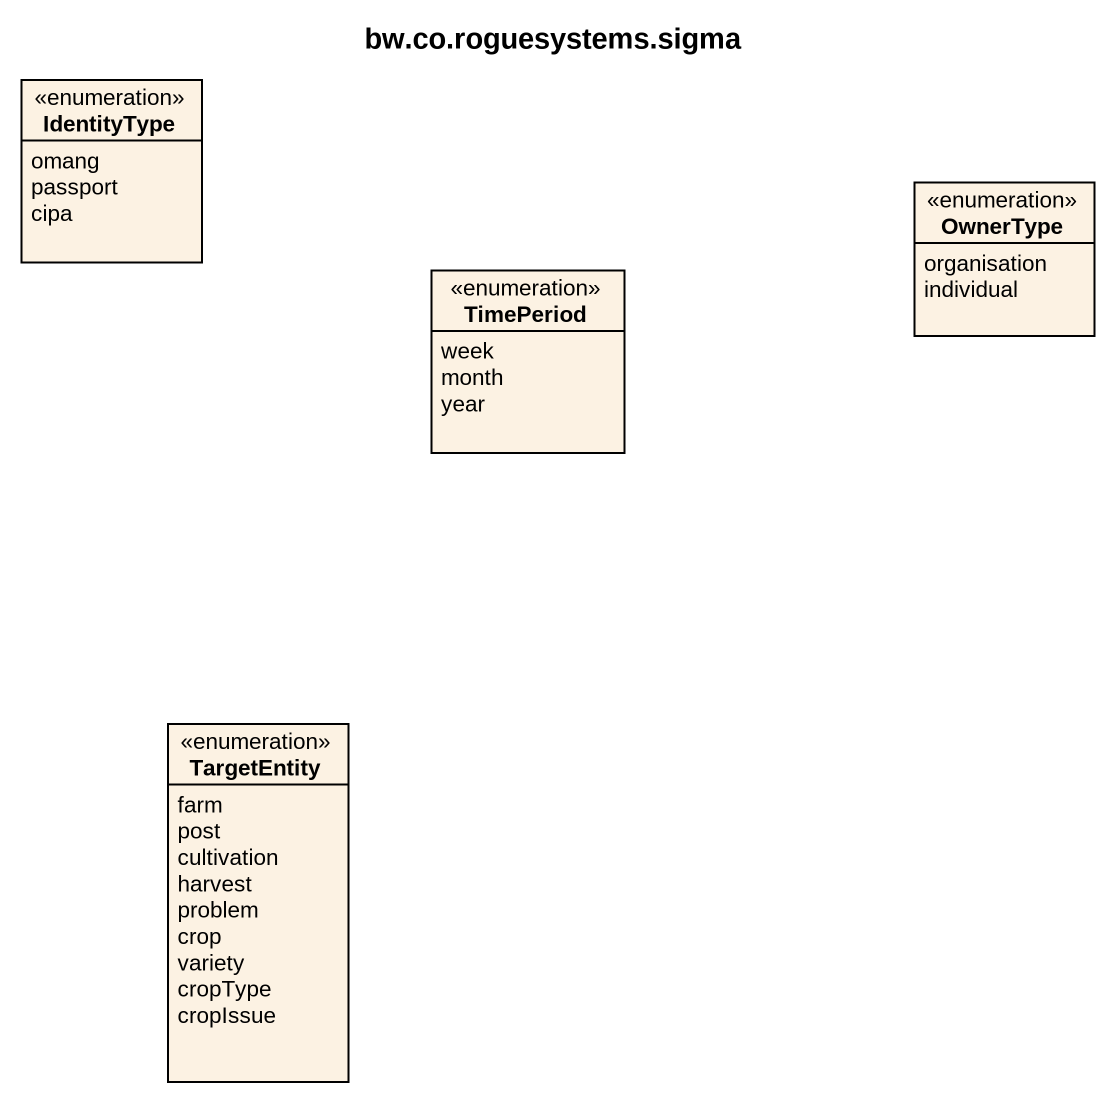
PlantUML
@startuml
title bw.co.roguesystems.sigma
hide circle
hide empty members
enum IdentityType {
  omang
  passport
  cipa
}
enum OwnerType {
  organisation
  individual
}
enum TimePeriod {
  week
  month
  year
}
enum TargetEntity {
  farm
  post
  cultivation
  harvest
  problem
  crop
  variety
  cropType
  cropIssue
}
@enduml
